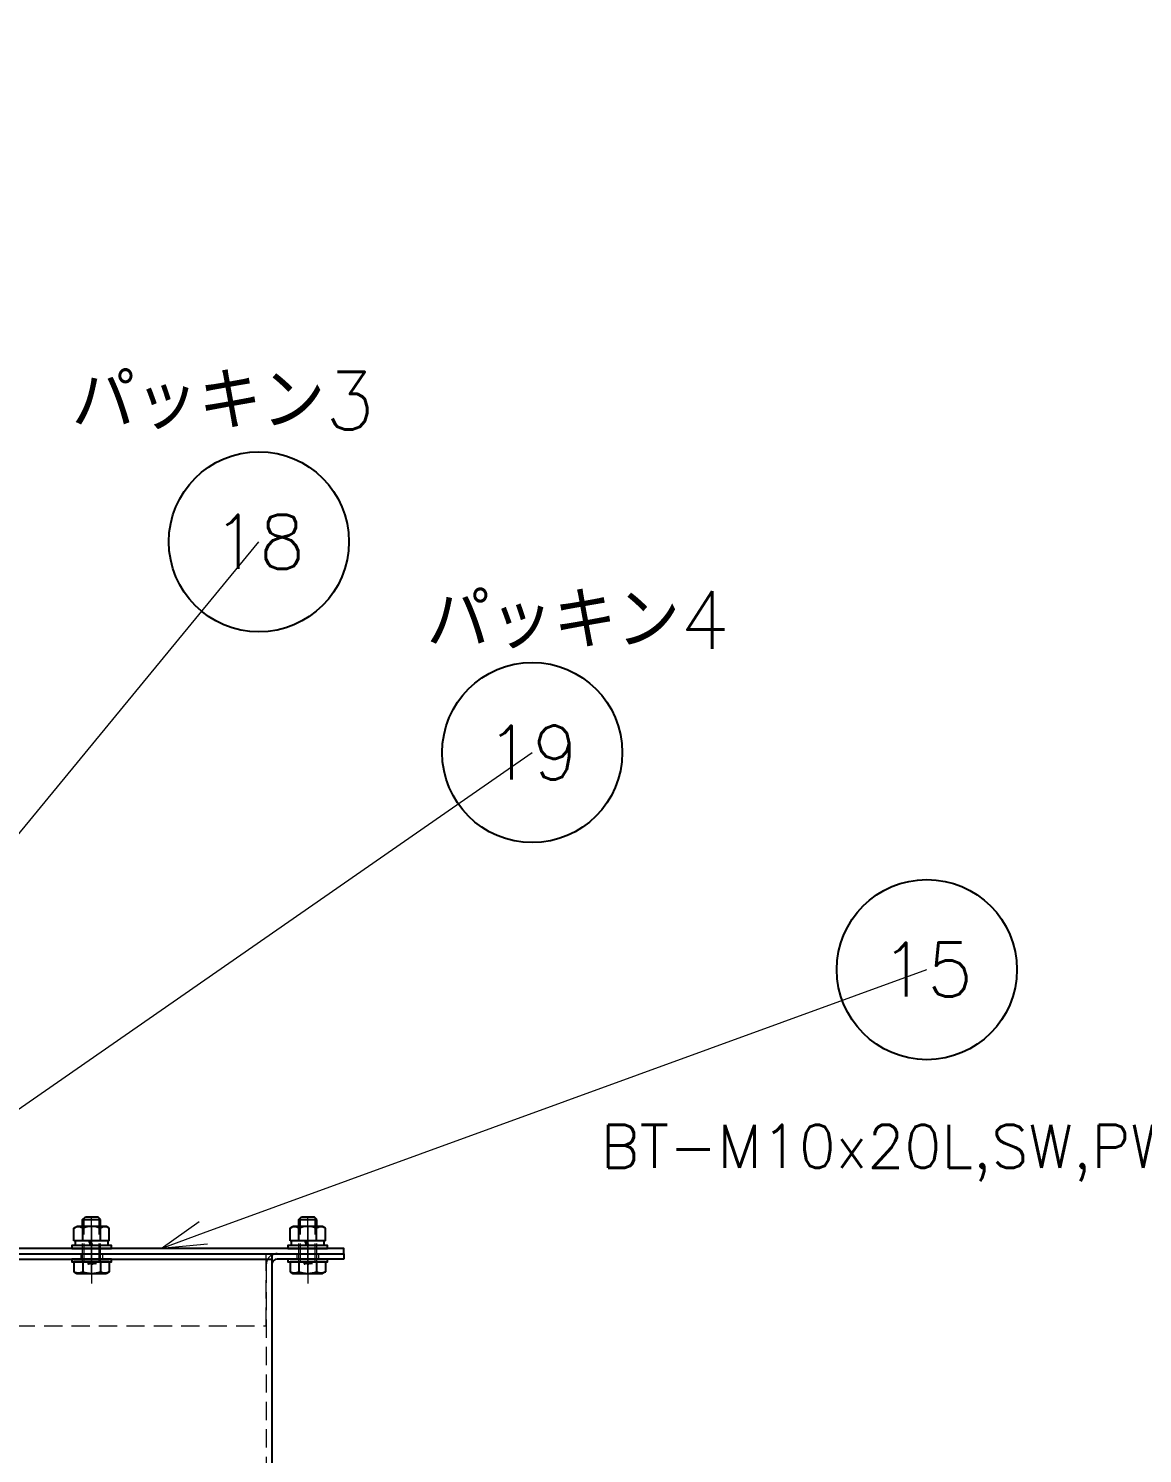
# Model space of a CAD drawing. Header units: millimetres. Extents: x 0 to 49006, y -7876 to 6995.
# Drawn here: x 29500 to 30119, y 3700 to 4491 of the extents above; entities that cross this region are included whole.
import ezdxf
from ezdxf import colors
from ezdxf.entities.mleader import LeaderData, LeaderLine
from ezdxf.enums import TextEntityAlignment as Align
from ezdxf.math import Vec2, Vec3

# ---------------------------------------------------------------- set-up
doc = ezdxf.new("R2010")
doc.units = ezdxf.units.MM
doc.header["$LTSCALE"] = 3.2
doc.linetypes.add('CENTER2', pattern=[28.575, 19.05, -3.175, 3.175, -3.175])
doc.linetypes.add('HIDDEN2', pattern=[4.7625, 3.175, -1.5875])
for name, color, linetype, lineweight in [('01_外形線', 7, 'Continuous', 25), ('02_細線', 5, 'Continuous', 13), ('03_かくれ線', 6, 'HIDDEN2', 13), ('04_中心線', 1, 'CENTER2', 9), ('07_TEXT', 3, 'Continuous', 13), ('08_DIM', 3, 'Continuous', 13)]:
    doc.layers.add(name, color=color, linetype=linetype, lineweight=lineweight)
doc.styles.add('KSS_TXT', font='txt.shx', dxfattribs={"bigfont": 'extfont2.shx'})
doc.styles.get("Standard").update_dxf_attribs({"font": 'txt.shx', "bigfont": 'extfont2.shx'})
doc.styles.add('寸法用', font='simplex.shx', dxfattribs={"width": 0.8, "bigfont": '@extfont2.shx'})

# ---------------------------------------------------------------- blocks, each defined once
blk = doc.blocks.new('AM_BALLOON1')
at = {"transparency": 16777216}
blk.add_circle((0, 0), 5, dxfattribs=at)
blk.add_attdef('B_NUMBER', text='', height=3, dxfattribs=at).set_placement((0, 0), align=Align.MIDDLE_CENTER)
blk = doc.blocks.new('_Open30')
at = {"color": 0, "linetype": 'ByBlock', "lineweight": -2}
for p, q in [((-1, 0.268), (0, 0)), ((0, 0), (-1, -0.268)), ((0, 0), (-1, 0))]:
    blk.add_line(p, q, dxfattribs=at)
blk = doc.blocks.new('*U252')
at = {"layer": '07_TEXT', "color": 0, "style": 'KSS_TXT'}
for s, p in [('(', (58.334, 0.969)), (')', (68.104, 0.969))]:
    blk.add_text(s, height=3, dxfattribs=at).set_placement(p)
blk.add_attdef('補助材料名', (1.869, 0.996), '', height=3, dxfattribs=at)
blk.add_attdef('個数', text='', height=3, dxfattribs=at).set_placement((63.695, 0.969), align=Align.CENTER)
blk = doc.blocks.new('_OPEN')
at = {"color": 0, "linetype": 'ByBlock'}
for p, q in [((-1, 0.167), (0, 0)), ((0, 0), (-1, -0.167)), ((0, 0), (-1, 0))]:
    blk.add_line(p, q, dxfattribs=at)

msp = doc.modelspace()

# ---------------------------------------------------------------- linework, layer by layer
for p, q in [((28835.416, 3810.453), (29635.416, 3810.453)), ((28835.416, 3810.453), (29635.416, 3810.453)), ((28835.416, 3807.453), (29635.416, 3807.453)), ((29635.416, 3810.453), (29635.416, 3156.453))]:
    msp.add_line(p, q)
msp.add_arc((29638.416, 3804.453), 6, 90, 120)
at = {"layer": '01_外形線'}
for p, q in [((29638.416, 3810.453), (29675.416, 3810.453)), ((29675.416, 3807.453), (29638.416, 3807.453)), ((29675.416, 3810.453), (29675.416, 3807.453)), ((29635.416, 3804.453), (29635.416, 3804.453))]:
    msp.add_line(p, q, dxfattribs=at)
for points in [[(29530.416, 3829.453), (29531.916, 3830.953)], [(29530.416, 3829.453), (29540.416, 3829.453)], [(29530.416, 3825.603), (29530.416, 3829.453)], [(29531.916, 3830.953), (29538.916, 3830.953)], [(29540.416, 3829.453), (29538.916, 3830.953)], [(29540.416, 3825.603), (29540.416, 3829.453)], [(29650.416, 3829.453), (29651.916, 3830.953)], [(29650.416, 3829.453), (29660.416, 3829.453)], [(29650.416, 3825.603), (29650.416, 3829.453)], [(29651.916, 3830.953), (29658.916, 3830.953)], [(29660.416, 3829.453), (29658.916, 3830.953)], [(29660.416, 3825.603), (29660.416, 3829.453)], [(29525.601, 3824.699), (29527.166, 3825.603)], [(29525.601, 3817.603), (29525.601, 3824.699)], [(29543.666, 3825.603), (29527.166, 3825.603)], [(29530.508, 3817.603), (29530.508, 3824.699)], [(29540.323, 3817.603), (29540.323, 3824.699)], [(29545.231, 3824.699), (29543.666, 3825.603)], [(29545.231, 3817.603), (29545.231, 3824.699)], [(29645.601, 3824.699), (29647.166, 3825.603)], [(29645.601, 3817.603), (29645.601, 3824.699)], [(29663.666, 3825.603), (29647.166, 3825.603)], [(29650.508, 3817.603), (29650.508, 3824.699)], [(29660.323, 3817.603), (29660.323, 3824.699)], [(29665.231, 3824.699), (29663.666, 3825.603)], [(29665.231, 3817.603), (29665.231, 3824.699)], [(29545.231, 3817.603), (29525.601, 3817.603)], [(29534.006, 3817.603), (29526.216, 3817.603)], [(29526.216, 3817.603), (29526.216, 3814.953)], [(29534.916, 3814.953), (29526.216, 3814.953)], [(29534.916, 3814.953), (29534.006, 3817.603)], [(29544.616, 3817.603), (29535.006, 3817.603)], [(29535.916, 3814.953), (29535.006, 3817.603)], [(29544.616, 3814.953), (29535.916, 3814.953)], [(29544.616, 3814.953), (29544.616, 3817.603)], [(29665.231, 3817.603), (29645.601, 3817.603)], [(29654.006, 3817.603), (29646.216, 3817.603)], [(29646.216, 3817.603), (29646.216, 3814.953)], [(29654.916, 3814.953), (29646.216, 3814.953)], [(29654.916, 3814.953), (29654.006, 3817.603)], [(29664.616, 3817.603), (29655.006, 3817.603)], [(29655.916, 3814.953), (29655.006, 3817.603)], [(29664.616, 3814.953), (29655.916, 3814.953)], [(29664.616, 3814.953), (29664.616, 3817.603)], [(29525.601, 3805.953), (29525.601, 3800.456)], [(29545.231, 3805.953), (29525.601, 3805.953)], [(29530.508, 3805.953), (29530.508, 3800.456)], [(29540.323, 3805.953), (29540.323, 3800.456)], [(29545.231, 3805.953), (29545.231, 3800.456)], [(29645.601, 3805.953), (29645.601, 3800.456)], [(29665.231, 3805.953), (29645.601, 3805.953)], [(29650.508, 3805.953), (29650.508, 3800.456)], [(29660.323, 3805.953), (29660.323, 3800.456)], [(29665.231, 3805.953), (29665.231, 3800.456)], [(29525.601, 3800.456), (29527.166, 3799.553)], [(29527.166, 3799.553), (29543.666, 3799.553)], [(29545.231, 3800.456), (29543.666, 3799.553)], [(29645.601, 3800.456), (29647.166, 3799.553)], [(29647.166, 3799.553), (29663.666, 3799.553)], [(29665.231, 3800.456), (29663.666, 3799.553)]]:
    msp.add_lwpolyline(points, dxfattribs=at)
for points in [[(29530.508, 3824.699, 0.2679491), (29525.601, 3824.699)], [(29540.323, 3824.699, 0.1841118), (29530.508, 3824.699)], [(29545.231, 3824.699, 0.2679491), (29540.323, 3824.699)], [(29650.508, 3824.699, 0.2679491), (29645.601, 3824.699)], [(29660.323, 3824.699, 0.1841118), (29650.508, 3824.699)], [(29665.231, 3824.699, 0.2679491), (29660.323, 3824.699)], [(29525.601, 3800.456, 0.2679491), (29530.508, 3800.456)], [(29530.508, 3800.456, 0.1841118), (29540.323, 3800.456)], [(29540.323, 3800.456, 0.2679491), (29545.231, 3800.456)], [(29645.601, 3800.456, 0.2679491), (29650.508, 3800.456)], [(29650.508, 3800.456, 0.1841118), (29660.323, 3800.456)], [(29660.323, 3800.456, 0.2679491), (29665.231, 3800.456)]]:
    msp.add_lwpolyline(points, format="xyb", dxfattribs=at)
for points in [[(28795.416, 3810.453), (29675.416, 3810.453), (29675.416, 3813.453), (28795.416, 3813.453)], [(29524.416, 3813.453), (29546.416, 3813.453), (29546.416, 3814.953), (29524.416, 3814.953)], [(29644.416, 3813.453), (29666.416, 3813.453), (29666.416, 3814.953), (29644.416, 3814.953)], [(29546.416, 3807.453), (29524.416, 3807.453), (29524.416, 3805.953), (29546.416, 3805.953)], [(29666.416, 3807.453), (29644.416, 3807.453), (29644.416, 3805.953), (29666.416, 3805.953)]]:
    msp.add_lwpolyline(points, close=True, dxfattribs=at)
msp.add_arc((29638.416, 3804.453), 3, 90, 180, dxfattribs=at)
at = {"layer": '02_細線'}
for points in [[(29531.316, 3825.603), (29531.316, 3830.353)], [(29539.516, 3825.603), (29539.516, 3830.353)], [(29651.316, 3825.603), (29651.316, 3830.353)], [(29659.516, 3825.603), (29659.516, 3830.353)]]:
    msp.add_lwpolyline(points, dxfattribs=at)
at = {"layer": '03_かくれ線'}
for p, q in [((29633.116, 3807.453), (28837.716, 3807.453)), ((29529.416, 3810.453), (29529.416, 3807.453)), ((29541.416, 3810.453), (29541.416, 3807.453)), ((29649.416, 3810.453), (29649.416, 3807.453)), ((29661.416, 3810.453), (29661.416, 3807.453)), ((29632.416, 3804.453), (29632.416, 3157.695))]:
    msp.add_line(p, q, dxfattribs=at)
for points in [[(29530.416, 3805.953), (29530.416, 3825.603)], [(29531.316, 3805.953), (29531.316, 3825.603)], [(29539.516, 3805.953), (29539.516, 3825.603)], [(29540.416, 3805.953), (29540.416, 3825.603)], [(29650.416, 3805.953), (29650.416, 3825.603)], [(29651.316, 3805.953), (29651.316, 3825.603)], [(29659.516, 3805.953), (29659.516, 3825.603)], [(29660.416, 3805.953), (29660.416, 3825.603)]]:
    msp.add_lwpolyline(points, dxfattribs=at)
msp.add_lwpolyline([(28838.416, 3770.453), (29632.416, 3770.453), (29632.416, 3810.453), (28838.416, 3810.453)], close=True, dxfattribs=at)
msp.add_arc((29638.416, 3804.453), 6, 120, 180, dxfattribs=at)
at = {"layer": '04_中心線'}
for p, q in [((29535.416, 3823.953), (29535.416, 3793.953)), ((29655.416, 3823.953), (29655.416, 3793.953)), ((29655.416, 3823.453), (29655.416, 3800.453))]:
    msp.add_line(p, q, dxfattribs=at)
for points in [[(29535.416, 3799.553), (29535.416, 3830.953)], [(29655.416, 3799.553), (29655.416, 3830.953)], [(29535.416, 3825.603), (29535.416, 3817.603)], [(29655.416, 3825.603), (29655.416, 3817.603)], [(29535.416, 3817.603), (29535.416, 3814.953)], [(29535.416, 3814.953), (29535.416, 3813.453)], [(29655.416, 3817.603), (29655.416, 3814.953)], [(29655.416, 3814.953), (29655.416, 3813.453)]]:
    msp.add_lwpolyline(points, dxfattribs=at)

# ---------------------------------------------------------------- block references
at = {"layer": '08_DIM', "color": 15, "xscale": 8, "yscale": 8, "zscale": 8}
msp.add_blockref('*U252', (29803.118, 3850.093), dxfattribs=at).add_auto_attribs({'補助材料名': 'BT-M10x20L,SW,PW(SUS)', '個数': '16'})

# ---------------------------------------------------------------- texts
at = {"layer": '03_かくれ線', "style": '寸法用', "width": 0.8}
for p in [(29538.008, 3805.59), (29658.008, 3805.59)]:
    msp.add_text('M10×20', height=1, rotation=180, dxfattribs=at).set_placement(p)
at = {"layer": '07_TEXT', "color": 4, "style": 'KSS_TXT'}
for s, p in [('パッキン3', (29524.302, 4268.037)), ('パッキン4', (29721.369, 4146.296))]:
    msp.add_text(s, height=32, dxfattribs=at).set_placement(p)

# ---------------------------------------------------------------- leaders
at = {"layer": '08_DIM'}
ml = msp.add_multileader_block('Standard', dxfattribs=at)
ml.set_content('AM_BALLOON1', color=256, scale=10)
ml.set_attribute('B_NUMBER', 'H', width=0)
ml.set_leader_properties(color=256, linetype='ByLayer', lineweight=-1)
ml.set_arrow_properties(name='OPEN')
ml.build(insert=Vec2(0, 0))
ml.multileader.update_dxf_attribs({"leader_type": 0, "has_dogleg": 0, "text_right_attachment_type": 6, "dogleg_length": 0, "arrow_head_size": 20, "scale": 10, "block_connection_type": 1})
ctx = ml.context
ctx.base_point, ctx.scale, ctx.char_height, ctx.arrow_head_size, ctx.landing_gap_size, ctx.plane_origin = Vec3(34758.24, 4676.115), 10, 40, 20, 20, Vec3(34837.832, 4676.156)
ctx.right_attachment, ctx.attachment_type = 6, 1
notes = []
notes.append((ctx, [(0, (0, 0, 0), (0, 0), (1, 0), 1, [])]))
ctx.block.insert = Vec3(34758.24, 4676.115)
ml = msp.add_multileader_block('Standard', dxfattribs=at)
ml.set_content('AM_BALLOON1', color=256, scale=10)
ml.set_attribute('B_NUMBER', 'G', width=0)
ml.set_leader_properties(color=256, linetype='ByLayer', lineweight=-1)
ml.set_arrow_properties(name='OPEN')
ml.build(insert=Vec2(0, 0))
ml.multileader.update_dxf_attribs({"leader_type": 0, "has_dogleg": 0, "text_right_attachment_type": 6, "dogleg_length": 0, "arrow_head_size": 20, "scale": 10, "block_connection_type": 1})
ctx = ml.context
ctx.base_point, ctx.scale, ctx.char_height, ctx.arrow_head_size, ctx.landing_gap_size, ctx.plane_origin = Vec3(34758.24, 4537.505), 10, 40, 20, 20, Vec3(34837.832, 4537.546)
ctx.right_attachment, ctx.attachment_type = 6, 1
notes.append((ctx, [(0, (0, 0, 0), (0, 0), (1, 0), 1, [])]))
ctx.block.insert = Vec3(34758.24, 4537.505)
ml = msp.add_multileader_block('Standard', dxfattribs=at)
ml.set_content('AM_BALLOON1', color=256, scale=10)
ml.set_attribute('B_NUMBER', 'F', width=0)
ml.set_leader_properties(color=256, linetype='ByLayer', lineweight=-1)
ml.set_arrow_properties(name='OPEN')
ml.build(insert=Vec2(0, 0))
ml.multileader.update_dxf_attribs({"leader_type": 0, "has_dogleg": 0, "text_right_attachment_type": 6, "dogleg_length": 0, "arrow_head_size": 20, "scale": 10, "block_connection_type": 1})
ctx = ml.context
ctx.base_point, ctx.scale, ctx.char_height, ctx.arrow_head_size, ctx.landing_gap_size, ctx.plane_origin = Vec3(34758.24, 4398.895), 10, 40, 20, 20, Vec3(34837.832, 4398.936)
ctx.right_attachment, ctx.attachment_type = 6, 1
notes.append((ctx, [(0, (0, 0, 0), (0, 0), (1, 0), 1, [])]))
ctx.block.insert = Vec3(34758.24, 4398.895)
ml = msp.add_multileader_block('Standard', dxfattribs=at)
ml.set_content('AM_BALLOON1', color=256, scale=10)
ml.set_attribute('B_NUMBER', 'E', width=0)
ml.set_leader_properties(color=256, linetype='ByLayer', lineweight=-1)
ml.set_arrow_properties(name='OPEN')
ml.build(insert=Vec2(0, 0))
ml.multileader.update_dxf_attribs({"leader_type": 0, "has_dogleg": 0, "text_right_attachment_type": 6, "dogleg_length": 0, "arrow_head_size": 20, "scale": 10, "block_connection_type": 1})
ctx = ml.context
ctx.base_point, ctx.scale, ctx.char_height, ctx.arrow_head_size, ctx.landing_gap_size, ctx.plane_origin = Vec3(34758.24, 4260.285), 10, 40, 20, 20, Vec3(34837.832, 4260.325)
ctx.right_attachment, ctx.attachment_type = 6, 1
notes.append((ctx, [(0, (0, 0, 0), (0, 0), (1, 0), 1, [])]))
ctx.block.insert = Vec3(34758.24, 4260.285)
ml = msp.add_multileader_block('Standard', dxfattribs=at)
ml.set_content('AM_BALLOON1', color=256, scale=10)
ml.set_attribute('B_NUMBER', '18', width=0)
ml.set_leader_properties(color=256, linetype='ByLayer', lineweight=-1)
ml.set_arrow_properties(name='OPEN30')
ml.build(insert=Vec2(0, 0))
ml.multileader.update_dxf_attribs({"has_dogleg": 0, "text_right_attachment_type": 6, "dogleg_length": 0, "arrow_head_size": 25, "scale": 10, "block_connection_type": 1})
ctx = ml.context
ctx.base_point, ctx.scale, ctx.char_height, ctx.arrow_head_size, ctx.landing_gap_size, ctx.plane_origin = Vec3(29628.295, 4205.714), 10, 40, 25, 20, Vec3(29365.309, 3814.953)
ctx.right_attachment, ctx.attachment_type = 6, 1
notes.append((ctx, [(1, (1, 1, 0), (29628.295, 4205.714), (1, 0), 0, [(0, [(29306.842, 3814.953)], 0, [])])]))
ctx.block.insert = Vec3(29628.295, 4205.714)
ml = msp.add_multileader_block('Standard', dxfattribs=at)
ml.set_content('AM_BALLOON1', color=256, scale=10)
ml.set_attribute('B_NUMBER', '19', width=0)
ml.set_leader_properties(color=256, linetype='ByLayer', lineweight=-1)
ml.set_arrow_properties(name='OPEN30')
ml.build(insert=Vec2(0, 0))
ml.multileader.update_dxf_attribs({"has_dogleg": 0, "text_right_attachment_type": 6, "dogleg_length": 0, "arrow_head_size": 25, "scale": 10, "block_connection_type": 1})
ctx = ml.context
ctx.base_point, ctx.scale, ctx.char_height, ctx.arrow_head_size, ctx.landing_gap_size, ctx.plane_origin = Vec3(29780.08, 4088.704), 10, 40, 25, 20, Vec3(29443.882, 3814.953)
ctx.right_attachment, ctx.attachment_type = 6, 1
notes.append((ctx, [(1, (1, 1, 0), (29780.08, 4088.704), (1, 0), 0, [(0, [(29385.416, 3814.953)], 0, [])])]))
ctx.block.insert = Vec3(29780.08, 4088.704)
ml = msp.add_multileader_block('Standard', dxfattribs=at)
ml.set_content('AM_BALLOON1', color=256, scale=10)
ml.set_attribute('B_NUMBER', '15', width=0)
ml.set_leader_properties(color=256, linetype='ByLayer', lineweight=-1)
ml.set_arrow_properties(name='OPEN30')
ml.build(insert=Vec2(0, 0))
ml.multileader.update_dxf_attribs({"has_dogleg": 0, "text_right_attachment_type": 6, "dogleg_length": 0, "arrow_head_size": 25, "scale": 10, "block_connection_type": 1})
ctx = ml.context
ctx.base_point, ctx.scale, ctx.char_height, ctx.arrow_head_size, ctx.landing_gap_size, ctx.plane_origin = Vec3(29999.24, 3968.191), 10, 40, 25, 20, Vec3(29632.416, 3820.482)
ctx.right_attachment, ctx.attachment_type = 6, 1
notes.append((ctx, [(1, (1, 1, 0), (29999.24, 3968.191), (1, 0), 0, [(0, [(29573.949, 3813.453)], 0, [])])]))
ctx.block.insert = Vec3(29999.24, 3968.191)
for ctx, leaders in notes:
    for number, flags, end, landing, length, lines in leaders:
        leader = LeaderData()
        leader.index, (leader.has_last_leader_line, leader.has_dogleg_vector, leader.attachment_direction) = number, flags
        leader.last_leader_point, leader.dogleg_vector, leader.dogleg_length = Vec3(end), Vec3(landing), length
        for number, points, colour, breaks in lines:
            line = LeaderLine()
            line.index, line.vertices, line.color, line.breaks = number, Vec3.list(points), colors.encode_raw_color(colour), breaks
            leader.lines.append(line)
        ctx.leaders.append(leader)

doc.saveas('drawing.dxf')
